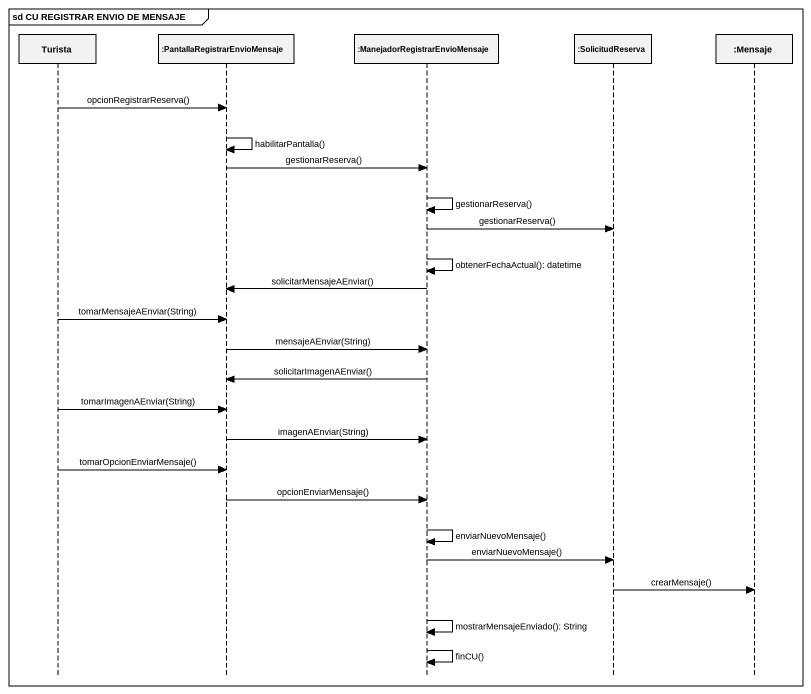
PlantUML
@startuml
mainframe sd CU REGISTRAR ENVIO DE MENSAJE
hide footbox
participant Turista
participant ":PantallaRegistrarEnvioMensaje" as PantallaRegistrarEnvioMensaj
participant ":ManejadorRegistrarEnvioMensaje" as ManejadorRegistrarEnvioMensa
participant ":SolicitudReserva" as SolicitudReserva
participant ":Mensaje" as Mensaje

Turista -> PantallaRegistrarEnvioMensaj : opcionRegistrarReserva()
PantallaRegistrarEnvioMensaj -> PantallaRegistrarEnvioMensaj : habilitarPantalla()
PantallaRegistrarEnvioMensaj -> ManejadorRegistrarEnvioMensa : gestionarReserva()
ManejadorRegistrarEnvioMensa -> ManejadorRegistrarEnvioMensa : gestionarReserva()
ManejadorRegistrarEnvioMensa -> SolicitudReserva : gestionarReserva()
ManejadorRegistrarEnvioMensa -> ManejadorRegistrarEnvioMensa : obtenerFechaActual(): datetime
ManejadorRegistrarEnvioMensa -> PantallaRegistrarEnvioMensaj : solicitarMensajeAEnviar()
Turista -> PantallaRegistrarEnvioMensaj : tomarMensajeAEnviar(String)
PantallaRegistrarEnvioMensaj -> ManejadorRegistrarEnvioMensa : mensajeAEnviar(String)
ManejadorRegistrarEnvioMensa -> PantallaRegistrarEnvioMensaj : solicitarImagenAEnviar()
Turista -> PantallaRegistrarEnvioMensaj : tomarImagenAEnviar(String)
PantallaRegistrarEnvioMensaj -> ManejadorRegistrarEnvioMensa : imagenAEnviar(String)
Turista -> PantallaRegistrarEnvioMensaj : tomarOpcionEnviarMensaje()
PantallaRegistrarEnvioMensaj -> ManejadorRegistrarEnvioMensa : opcionEnviarMensaje()
ManejadorRegistrarEnvioMensa -> ManejadorRegistrarEnvioMensa : enviarNuevoMensaje()
ManejadorRegistrarEnvioMensa -> SolicitudReserva : enviarNuevoMensaje()
SolicitudReserva -> Mensaje : crearMensaje()
ManejadorRegistrarEnvioMensa -> ManejadorRegistrarEnvioMensa : mostrarMensajeEnviado(): String
ManejadorRegistrarEnvioMensa -> ManejadorRegistrarEnvioMensa : finCU()
@enduml
